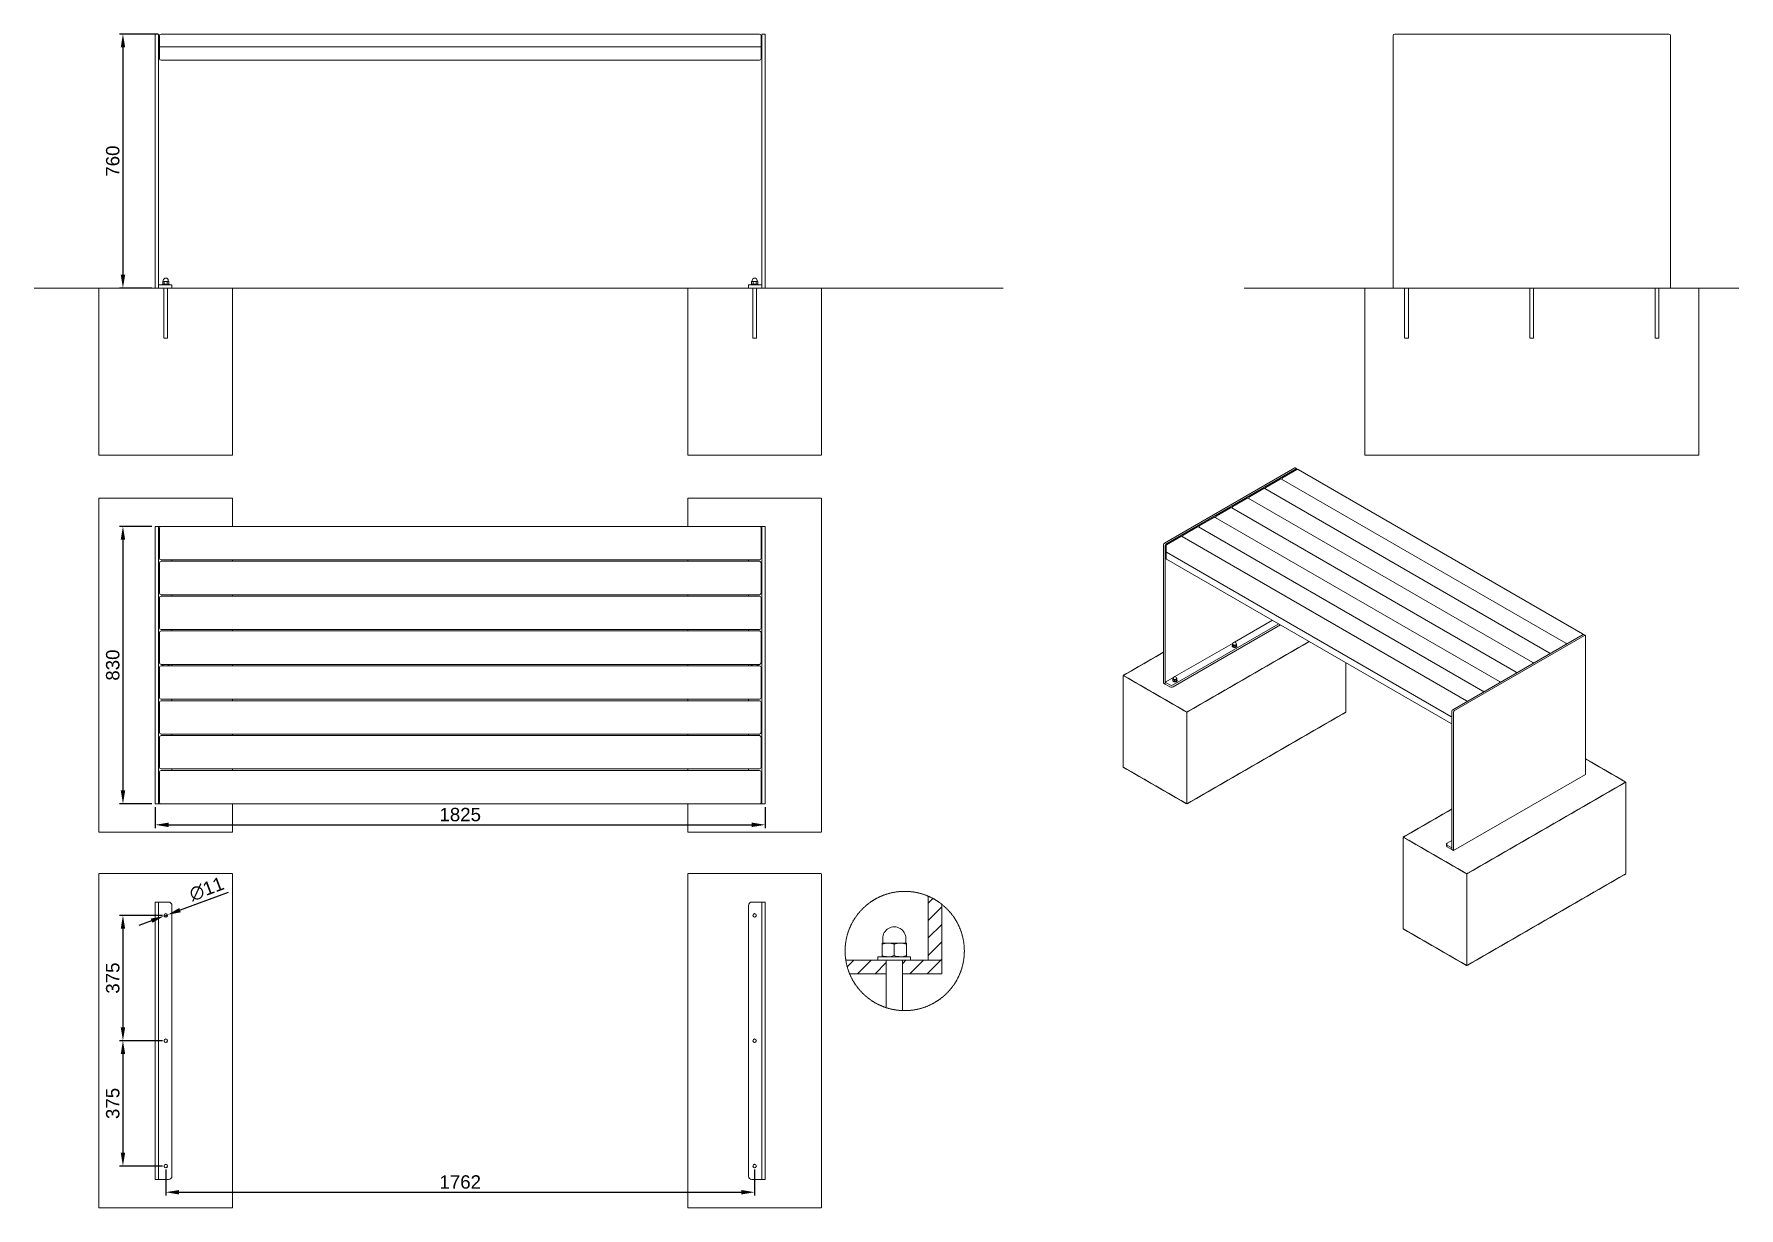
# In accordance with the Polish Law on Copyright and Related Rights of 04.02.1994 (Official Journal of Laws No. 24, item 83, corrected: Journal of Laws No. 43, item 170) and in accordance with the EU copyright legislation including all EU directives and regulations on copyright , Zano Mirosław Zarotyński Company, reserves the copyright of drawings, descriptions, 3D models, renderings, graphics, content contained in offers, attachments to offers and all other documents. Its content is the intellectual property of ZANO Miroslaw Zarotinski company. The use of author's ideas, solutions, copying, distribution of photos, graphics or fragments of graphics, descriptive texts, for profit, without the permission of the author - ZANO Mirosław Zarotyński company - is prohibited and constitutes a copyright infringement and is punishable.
# Model space of a CAD drawing. Header units: millimetres. Extents: x -73 to 5028, y 1201 to 4713.
import ezdxf

# ---------------------------------------------------------------- set-up
doc = ezdxf.new("R2010")
doc.units = ezdxf.units.MM
doc.linetypes.add('HIDDEN', pattern=[1.905, 1.27, -0.635])
for name, color, linetype, lineweight in [('ZANO_R', 7, 'Continuous', 0), ('ZANO_R_przerywana', 7, 'HIDDEN', 0), ('ZANO_W', 1, 'Continuous', 0)]:
    doc.layers.add(name, color=color, linetype=linetype, lineweight=lineweight)
doc.styles.add('Arial', font='arial.ttf')
doc.styles.get("Standard").update_dxf_attribs({"font": 'ARIALUNI.TTF'})
doc.dimstyles.new('pl i ang', dxfattribs={"dimtxt": 50, "dimasz": 50, "dimexe": 1.25, "dimexo": 0.625, "dimgap": 10, "dimtad": 1, "dimtoh": 1, "dimtxsty": 'Standard', "dimcen": 2.5, "dimclrd": 1, "dimclre": 1, "dimclrt": 1, "dimadec": 0, "dimazin": 0, "dimtfac": 1, "dimtmove": 0, "dimatfit": 3, "dimfxl": 1, "dimarcsym": 1})

# ---------------------------------------------------------------- blocks, each defined once
blk = doc.blocks.new('*D401')
at = {"layer": 'ZANO_W', "color": 1, "lineweight": -2}
for p, q in [((296.6, 4712.8), (182.4, 4712.8)), ((192.4, 4672.8), (192.4, 3992.8)), ((279.1, 3952.8), (182.4, 3952.8))]:
    blk.add_line(p, q, dxfattribs=at)
at = {"layer": 'ZANO_W', "color": 1}
for points in [[(199.1, 4672.8), (185.8, 4672.8), (192.4, 4712.8)], [(185.8, 3992.8), (199.1, 3992.8), (192.4, 3952.8)]]:
    blk.add_solid(points, dxfattribs=at)
at = {"layer": 'ZANO_W', "color": 1, "insert": (162, 4332.8), "char_height": 40, "attachment_point": 5, "rotation": 90, "style": 'Arial'}
blk.add_mtext('760', dxfattribs=at)
blk = doc.blocks.new('*D402')
at = {"layer": 'ZANO_W', "color": 1, "lineweight": -2}
for p, q in [((279.1, 3240.1), (182.4, 3240.1)), ((192.4, 3200.1), (192.4, 2449.9)), ((279.1, 2409.9), (182.4, 2409.9))]:
    blk.add_line(p, q, dxfattribs=at)
at = {"layer": 'ZANO_W', "color": 1}
for points in [[(199.1, 3200.1), (185.8, 3200.1), (192.4, 3240.1)], [(185.8, 2449.9), (199.1, 2449.9), (192.4, 2409.9)]]:
    blk.add_solid(points, dxfattribs=at)
at = {"layer": 'ZANO_W', "color": 1, "insert": (162, 2825), "char_height": 40, "attachment_point": 5, "rotation": 90, "style": 'Arial'}
blk.add_mtext('830', dxfattribs=at)
blk = doc.blocks.new('*D403')
at = {"layer": 'ZANO_W', "color": 1, "lineweight": -2}
for p, q in [((310.6, 2076.1), (182.4, 2076.1)), ((192.4, 2036.1), (192.4, 1741.1)), ((310.6, 1701.1), (182.4, 1701.1))]:
    blk.add_line(p, q, dxfattribs=at)
at = {"layer": 'ZANO_W', "color": 1}
for points in [[(199.1, 2036.1), (185.8, 2036.1), (192.4, 2076.1)], [(185.8, 1741.1), (199.1, 1741.1), (192.4, 1701.1)]]:
    blk.add_solid(points, dxfattribs=at)
at = {"layer": 'ZANO_W', "color": 1, "insert": (162, 1888.6), "char_height": 40, "attachment_point": 5, "rotation": 90, "style": 'Arial'}
blk.add_mtext('375', dxfattribs=at)
blk = doc.blocks.new('*D404')
at = {"layer": 'ZANO_W', "color": 1, "lineweight": -2}
for p, q in [((310.6, 1701.1), (182.4, 1701.1)), ((192.4, 1661.1), (192.4, 1366.1)), ((310.6, 1326.1), (182.4, 1326.1))]:
    blk.add_line(p, q, dxfattribs=at)
at = {"layer": 'ZANO_W', "color": 1}
for points in [[(199.1, 1661.1), (185.8, 1661.1), (192.4, 1701.1)], [(185.8, 1366.1), (199.1, 1366.1), (192.4, 1326.1)]]:
    blk.add_solid(points, dxfattribs=at)
at = {"layer": 'ZANO_W', "color": 1, "insert": (162, 1513.6), "char_height": 40, "attachment_point": 5, "rotation": 90, "style": 'Arial'}
blk.add_mtext('375', dxfattribs=at)
blk = doc.blocks.new('*D405')
at = {"layer": 'ZANO_W', "color": 1, "lineweight": -2}
for p, q in [((320.6, 1316.1), (320.6, 1238)), ((2082.6, 1316.1), (2082.6, 1238)), ((360.6, 1248), (2042.6, 1248))]:
    blk.add_line(p, q, dxfattribs=at)
at = {"layer": 'ZANO_W', "color": 1}
for points in [[(360.6, 1254.6), (360.6, 1241.3), (320.6, 1248)], [(2042.6, 1241.3), (2042.6, 1254.6), (2082.6, 1248)]]:
    blk.add_solid(points, dxfattribs=at)
at = {"layer": 'ZANO_W', "color": 1, "insert": (1201.6, 1278.4), "char_height": 40, "attachment_point": 5, "style": 'Arial'}
blk.add_mtext('1762', dxfattribs=at)
blk = doc.blocks.new('*D406')
at = {"layer": 'ZANO_W', "color": 1, "lineweight": -2}
for p, q in [((506.8, 2145.1), (363.3, 2091.9)), ((277.9, 2060.3), (240.4, 2046.4)), ((315.4, 2074.2), (325.8, 2078))]:
    blk.add_line(p, q, dxfattribs=at)
at = {"layer": 'ZANO_W', "color": 1}
for points in [[(361, 2098.2), (365.6, 2085.6), (325.8, 2078)], [(280.2, 2054), (275.6, 2066.6), (315.4, 2074.2)]]:
    blk.add_solid(points, dxfattribs=at)
at = {"layer": 'ZANO_W', "color": 1, "insert": (442.9, 2155), "char_height": 40, "attachment_point": 5, "rotation": 20.3196, "style": 'Arial'}
blk.add_mtext('∅11', dxfattribs=at)
blk = doc.blocks.new('*D407')
at = {"layer": 'ZANO_W', "color": 1, "lineweight": -2}
for p, q in [((289.1, 2399.9), (289.1, 2337.2)), ((2114.1, 2399.9), (2114.1, 2337.2)), ((329.1, 2347.2), (2074.1, 2347.2))]:
    blk.add_line(p, q, dxfattribs=at)
at = {"layer": 'ZANO_W', "color": 1}
for points in [[(329.1, 2353.8), (329.1, 2340.5), (289.1, 2347.2)], [(2074.1, 2340.5), (2074.1, 2353.8), (2114.1, 2347.2)]]:
    blk.add_solid(points, dxfattribs=at)
at = {"layer": 'ZANO_W', "color": 1, "insert": (1201.6, 2377.6), "char_height": 40, "attachment_point": 5, "style": 'Arial'}
blk.add_mtext('1825', dxfattribs=at)

msp = doc.modelspace()

# ---------------------------------------------------------------- linework, layer by layer
at = {"layer": 'ZANO_R'}
for p, q in [((289.1, 4712.8), (289.1, 4707.8)), ((299.1, 4712.8), (289.1, 4712.8)), ((289.1, 3952.8), (289.1, 4707.8)), ((299.1, 4707.8), (299.1, 4712.8)), ((299.1, 3952.8), (299.1, 4707.8)), ((301.6, 4674.8), (301.6, 4707.8)), ((306.6, 4712.8), (2096.6, 4712.8)), ((2101.6, 4707.8), (2101.6, 4674.8)), ((2104.1, 4712.8), (2114.1, 4712.8)), ((2104.1, 4707.8), (2104.1, 4712.8)), ((2104.1, 3952.8), (2104.1, 4707.8)), ((2114.1, 4712.8), (2114.1, 4707.8)), ((2114.1, 3952.8), (2114.1, 4707.8)), ((3993, 3952.8), (3993, 4707.8)), ((3998, 4712.8), (4818, 4712.8)), ((4823, 3952.8), (4823, 4707.8)), ((301.6, 4639.8), (301.6, 4674.8)), ((301.6, 4674.8), (306.6, 4674.8)), ((2096.6, 4674.8), (306.6, 4674.8)), ((2096.6, 4674.8), (2101.6, 4674.8)), ((2101.6, 4674.8), (2101.6, 4639.8)), ((2096.6, 4634.8), (306.6, 4634.8)), ((2825.8, 3952.8), (-73.4, 3952.8)), ((120.6, 3952.8), (520.6, 3952.8)), ((120.6, 3952.8), (520.6, 3952.8)), ((299.1, 3962.8), (329.1, 3962.8)), ((299.1, 3962.8), (299.1, 3952.8)), ((310.6, 3964.8), (310.6, 3962.8)), ((310.6, 3964.8), (330.6, 3964.8)), ((312.6, 3972.8), (311.4, 3972.1)), ((311.4, 3972.1), (311.4, 3965.5)), ((311.4, 3965.5), (312.6, 3964.8)), ((312.6, 3972.8), (313.7, 3972.8)), ((313.1, 3975.3), (313.1, 3973)), ((320.6, 3972.8), (313.7, 3972.8)), ((326.1, 3952.8), (315.1, 3952.8)), ((326.1, 3952.8), (315.1, 3952.8)), ((326.1, 3952.8), (315.1, 3952.8)), ((316, 3972.1), (316, 3965.5)), ((320.6, 3972.8), (327.5, 3972.8)), ((325.2, 3972.1), (325.2, 3965.5)), ((327.5, 3972.8), (328.6, 3972.8)), ((328.1, 3973), (328.1, 3975.3)), ((329.8, 3972.1), (328.6, 3972.8)), ((328.6, 3964.8), (329.8, 3965.5)), ((329.1, 3962.8), (339.1, 3962.8)), ((329.8, 3972.1), (329.8, 3965.5)), ((330.6, 3962.8), (330.6, 3964.8)), ((339.1, 3962.8), (339.1, 3952.8)), ((1882.6, 3952.8), (2282.6, 3952.8)), ((1882.6, 3952.8), (2282.6, 3952.8)), ((2064.1, 3962.8), (2064.1, 3952.8)), ((2074.1, 3962.8), (2064.1, 3962.8)), ((2072.6, 3964.8), (2072.6, 3962.8)), ((2072.6, 3964.8), (2092.6, 3964.8)), ((2074.6, 3972.8), (2073.4, 3972.1)), ((2073.4, 3972.1), (2073.4, 3965.5)), ((2073.4, 3965.5), (2074.6, 3964.8)), ((2104.1, 3962.8), (2074.1, 3962.8)), ((2074.6, 3972.8), (2075.7, 3972.8)), ((2075.1, 3975.3), (2075.1, 3973)), ((2082.6, 3972.8), (2075.7, 3972.8)), ((2088.1, 3952.8), (2077.1, 3952.8)), ((2088.1, 3952.8), (2077.1, 3952.8)), ((2088.1, 3952.8), (2077.1, 3952.8)), ((2078, 3972.1), (2078, 3965.5)), ((2082.6, 3972.8), (2089.5, 3972.8)), ((2087.2, 3972.1), (2087.2, 3965.5)), ((2089.5, 3972.8), (2090.6, 3972.8)), ((2090.1, 3973), (2090.1, 3975.3)), ((2091.8, 3972.1), (2090.6, 3972.8)), ((2090.6, 3964.8), (2091.8, 3965.5)), ((2091.8, 3972.1), (2091.8, 3965.5)), ((2092.6, 3962.8), (2092.6, 3964.8)), ((2104.1, 3962.8), (2104.1, 3952.8)), ((3547.2, 3952.8), (5027.6, 3952.8)), ((4908, 3952.8), (3908, 3952.8)), ((4908, 3952.8), (3908, 3952.8)), ((4027.5, 3952.8), (4038.5, 3952.8)), ((4402.5, 3952.8), (4413.5, 3952.8)), ((4777.5, 3952.8), (4788.5, 3952.8)), ((3908, 3452.8), (4908, 3452.8)), ((3698.4, 3414.8), (3308.5, 3189.7)), ((3703.1, 3412), (3313.2, 3187)), ((3655.4, 3381.5), (3612.6, 3356.8)), ((4509.9, 2890.2), (3658.8, 3381.5)), ((3660.5, 3382.5), (3660.5, 3380.5)), ((3705, 3410.2), (3662.2, 3385.4)), ((3704.8, 3412.2), (3700, 3415)), ((3705.5, 3410.4), (3705.5, 3410.7)), ((4559.5, 2918.8), (3708.4, 3410.2)), ((3556.3, 3324.3), (3513.5, 3299.6)), ((4410.7, 2833), (3559.6, 3324.3)), ((3561.4, 3325.3), (3561.4, 3323.3)), ((3605.8, 3352.9), (3563, 3328.2)), ((4460.3, 2861.6), (3609.2, 3352.9)), ((3610.9, 3353.9), (3610.9, 3351.9)), ((3457.1, 3267), (3414.3, 3242.3)), ((4311.5, 2775.7), (3460.4, 3267)), ((3462.2, 3268), (3462.2, 3266)), ((3506.7, 3295.7), (3463.9, 3271)), ((4361.1, 2804.3), (3510, 3295.7)), ((3511.8, 3296.7), (3511.8, 3294.6)), ((289.1, 3234.9), (289.1, 3239.9)), ((289.1, 3239.9), (299.1, 3239.9)), ((289.1, 3234.9), (289.1, 2414.9)), ((299.1, 3239.9), (306.6, 3239.9)), ((299.1, 3239.9), (299.1, 3234.9)), ((299.1, 3234.9), (299.1, 2414.9)), ((301.6, 3144.9), (301.6, 3234.9)), ((306.6, 3239.9), (2096.6, 3239.9)), ((2104.1, 3239.9), (2096.6, 3239.9)), ((2101.6, 3234.9), (2101.6, 3144.9)), ((2114.1, 3239.9), (2104.1, 3239.9)), ((2104.1, 3239.9), (2104.1, 3234.9)), ((2104.1, 2414.9), (2104.1, 3234.9)), ((2114.1, 3234.9), (2114.1, 3239.9)), ((2114.1, 2414.9), (2114.1, 3234.9)), ((3407.5, 3238.4), (3364.7, 3213.7)), ((4261.9, 2747.1), (3410.9, 3238.4)), ((3412.6, 3239.4), (3412.6, 3237.4)), ((3306.1, 2771.1), (3306.1, 3185.6)), ((3310.9, 2768.3), (3310.9, 3182.9)), ((3313.4, 3182.2), (3313.4, 3164)), ((3313.4, 3164), (3313.4, 3144.8)), ((4165.5, 2671.3), (3314.4, 3162.7)), ((3357.9, 3209.8), (3315.1, 3185.1)), ((4212.4, 2718.5), (3361.3, 3209.8)), ((3363, 3210.8), (3363, 3208.8)), ((301.6, 3040.6), (301.6, 3130.6)), ((2096.6, 3139.9), (306.6, 3139.9)), ((306.6, 3135.6), (2096.6, 3135.6)), ((339.1, 3135.6), (339.1, 3139.9)), ((520.6, 3135.6), (520.6, 3139.9)), ((1882.6, 3135.6), (1882.6, 3139.9)), ((2064.1, 3139.9), (2064.1, 3135.6)), ((2101.6, 3130.6), (2101.6, 3040.6)), ((3315.1, 3141.9), (4166.2, 2650.6)), ((301.6, 2936.3), (301.6, 3026.3)), ((2096.6, 3035.6), (306.6, 3035.6)), ((306.6, 3031.3), (2096.6, 3031.3)), ((339.1, 3031.3), (339.1, 3035.6)), ((520.6, 3031.3), (520.6, 3035.6)), ((1882.6, 3031.3), (1882.6, 3035.6)), ((2064.1, 3035.6), (2064.1, 3031.3)), ((2101.6, 3026.3), (2101.6, 2936.3)), ((3631.8, 2959.1), (3518.6, 2893.7)), ((301.6, 2832.1), (301.6, 2922.1)), ((2096.6, 2931.3), (306.6, 2931.3)), ((306.6, 2927.1), (2096.6, 2927.1)), ((339.1, 2927.1), (339.1, 2931.3)), ((520.6, 2927.1), (520.6, 2931.3)), ((1882.6, 2927.1), (1882.6, 2931.3)), ((2064.1, 2931.3), (2064.1, 2927.1)), ((2101.6, 2922.1), (2101.6, 2832.1)), ((3334.6, 2765.6), (3650.8, 2948.1)), ((3334.6, 2760.1), (3655.6, 2945.4)), ((4171.5, 2691.5), (4561.3, 2916.6)), ((4176.2, 2688.8), (4566.1, 2913.9)), ((4567.8, 2914), (4563, 2916.8)), ((4568.5, 2497.9), (4568.5, 2912.5)), ((3513.9, 2891), (3340.3, 2790.8)), ((3511.7, 2882.9), (3511.7, 2881.8)), ((3512.4, 2886), (3512.4, 2882.4)), ((3513.4, 2888.4), (3513.2, 2888.1)), ((3513.4, 2888.4), (3513.2, 2888.1)), ((3513.4, 2888.7), (3513.4, 2887.4)), ((3516.8, 2883.4), (3516.8, 2879.8)), ((3522.8, 2884.4), (3522.8, 2880.8)), ((3523.4, 2887.4), (3523.4, 2888.7)), ((3524.4, 2887.8), (3524.4, 2884.2)), ((3525.1, 2881.8), (3525.1, 2882.9)), ((301.6, 2727.8), (301.6, 2817.8)), ((2096.6, 2827.1), (306.6, 2827.1)), ((306.6, 2822.8), (2096.6, 2822.8)), ((339.1, 2822.8), (339.1, 2827.1)), ((520.6, 2822.8), (520.6, 2827.1)), ((1882.6, 2822.8), (1882.6, 2827.1)), ((2064.1, 2827.1), (2064.1, 2822.8)), ((2101.6, 2817.8), (2101.6, 2727.8)), ((3310.9, 2768.3), (3306.1, 2771.1)), ((3335.6, 2788.1), (3310.9, 2773.8)), ((3310.9, 2773.8), (3325.1, 2765.6)), ((3310.9, 2773.8), (3310.9, 2768.3)), ((3310.9, 2768.3), (3325.1, 2760.1)), ((3333.4, 2780), (3333.4, 2778.9)), ((3334.1, 2783.1), (3334.1, 2779.4)), ((3335.1, 2785.5), (3334.9, 2785.2)), ((3335.1, 2785.5), (3334.9, 2785.2)), ((3335.1, 2785.7), (3335.1, 2784.5)), ((3338.5, 2780.5), (3338.5, 2776.9)), ((3344.5, 2781.4), (3344.5, 2777.8)), ((3345.1, 2784.5), (3345.1, 2785.7)), ((3346.1, 2784.9), (3346.1, 2781.3)), ((3346.8, 2778.9), (3346.8, 2780)), ((301.6, 2623.5), (301.6, 2713.5)), ((2096.6, 2722.8), (306.6, 2722.8)), ((306.6, 2718.5), (2096.6, 2718.5)), ((339.1, 2718.5), (339.1, 2722.8)), ((520.6, 2718.5), (520.6, 2722.8)), ((1882.6, 2718.5), (1882.6, 2722.8)), ((2064.1, 2722.8), (2064.1, 2718.5)), ((2101.6, 2713.5), (2101.6, 2623.5)), ((4169.1, 2272.9), (4169.1, 2687.4)), ((4173.8, 2270.1), (4173.8, 2684.7)), ((301.6, 2519.2), (301.6, 2609.2)), ((2096.6, 2618.5), (306.6, 2618.5)), ((306.6, 2614.2), (2096.6, 2614.2)), ((339.1, 2614.2), (339.1, 2618.5)), ((520.6, 2614.2), (520.6, 2618.5)), ((1882.6, 2614.2), (1882.6, 2618.5)), ((2064.1, 2618.5), (2064.1, 2614.2)), ((2101.6, 2609.2), (2101.6, 2519.2)), ((301.6, 2414.9), (301.6, 2504.9)), ((2096.6, 2514.2), (306.6, 2514.2)), ((306.6, 2509.9), (2096.6, 2509.9)), ((339.1, 2509.9), (339.1, 2514.2)), ((520.6, 2509.9), (520.6, 2514.2)), ((1882.6, 2509.9), (1882.6, 2514.2)), ((2064.1, 2514.2), (2064.1, 2509.9)), ((2101.6, 2504.9), (2101.6, 2414.9)), ((4568.5, 2497.9), (4173.8, 2270.1)), ((289.1, 2414.9), (289.1, 2409.9)), ((289.1, 2409.9), (299.1, 2409.9)), ((299.1, 2409.9), (299.1, 2414.9)), ((299.1, 2409.9), (306.6, 2409.9)), ((2096.6, 2409.9), (306.6, 2409.9)), ((2104.1, 2409.9), (2096.6, 2409.9)), ((2104.1, 2409.9), (2104.1, 2414.9)), ((2114.1, 2409.9), (2104.1, 2409.9)), ((2114.1, 2414.9), (2114.1, 2409.9)), ((4169.1, 2300.3), (4154.8, 2292.1)), ((4152.8, 2289.3), (4152.8, 2283.9)), ((4169.1, 2278.4), (4154.8, 2286.6)), ((4169.1, 2272.9), (4154.8, 2281.1)), ((4169.1, 2278.4), (4169.1, 2272.9)), ((4169.1, 2272.9), (4173.8, 2270.1)), ((289.1, 2116.1), (299.1, 2116.1)), ((289.1, 2116.1), (289.1, 1286.1)), ((299.1, 2116.1), (329.1, 2116.1)), ((299.1, 1286.1), (299.1, 2116.1)), ((339.1, 2106.1), (339.1, 1296.1)), ((2064.1, 1296.1), (2064.1, 2106.1)), ((2074.1, 2116.1), (2104.1, 2116.1)), ((2104.1, 2116.1), (2104.1, 1286.1)), ((2104.1, 2116.1), (2114.1, 2116.1)), ((2114.1, 1286.1), (2114.1, 2116.1)), ((2601.8, 2133.8), (2601.8, 1942.4)), ((2601.8, 2112.9), (2615.9, 2127)), ((2601.8, 2060.8), (2642.3, 2101.4)), ((2642.3, 2109.6), (2642.3, 1942.4)), ((2601.8, 2008.7), (2642.3, 2049.3)), ((2463.7, 1989.8), (2463.7, 1993.1)), ((2482, 1993.1), (2463.7, 1993.1)), ((2463.7, 1989.8), (2472.7, 1992.2)), ((2463.7, 1989.8), (2463.7, 1955.8)), ((2465.8, 2007.3), (2465.8, 1994.1)), ((2472.7, 1992.2), (2482, 1993.1)), ((2518.5, 1993.1), (2482, 1993.1)), ((2500.3, 1989.8), (2509.2, 1992.2)), ((2500.3, 1989.8), (2500.3, 1955.8)), ((2509.2, 1992.2), (2518.5, 1993.1)), ((2536.8, 1993.1), (2518.5, 1993.1)), ((2534.8, 1994.1), (2534.8, 2007.3)), ((2536.8, 1989.8), (2536.8, 1993.1)), ((2536.8, 1989.8), (2536.8, 1955.8)), ((2601.8, 1956.6), (2642.3, 1997.2)), ((2355.3, 1942.4), (2475.9, 1942.4)), ((2359.5, 1922.7), (2379.2, 1942.4)), ((2390.6, 1901.8), (2431.3, 1942.4)), ((2451.6, 1952.5), (2451.6, 1942.4)), ((2549, 1952.5), (2451.6, 1952.5)), ((2549, 1942.4), (2451.6, 1942.4)), ((2463.7, 1952.5), (2463.7, 1955.8)), ((2475.9, 1901.8), (2475.9, 1942.4)), ((2475.9, 1942.4), (2475.9, 1800.2)), ((2491.3, 1953.4), (2482, 1952.5)), ((2500.3, 1955.8), (2491.3, 1953.4)), ((2527.9, 1953.4), (2518.5, 1952.5)), ((2524.6, 1901.8), (2524.6, 1942.4)), ((2524.6, 1942.4), (2642.3, 1942.4)), ((2524.6, 1942.4), (2524.6, 1791.5)), ((2524.6, 1931.6), (2535.4, 1942.4)), ((2536.8, 1955.8), (2527.9, 1953.4)), ((2536.8, 1952.5), (2536.8, 1955.8)), ((2546.9, 1901.8), (2587.5, 1942.4)), ((2549, 1942.4), (2549, 1952.5)), ((2598.9, 1901.8), (2639.5, 1942.4)), ((2642.3, 1942.4), (2601.8, 1942.4)), ((2639.5, 1942.4), (2642.3, 1945.2)), ((2475.9, 1901.8), (2365.9, 1901.8)), ((2442.7, 1901.8), (2475.9, 1935)), ((2642.3, 1901.8), (2524.6, 1901.8)), ((299.1, 1286.1), (289.1, 1286.1)), ((329.1, 1286.1), (299.1, 1286.1)), ((2104.1, 1286.1), (2074.1, 1286.1)), ((2114.1, 1286.1), (2104.1, 1286.1))]:
    msp.add_line(p, q, dxfattribs=at)
at = {"layer": 'ZANO_R', "flags": 128}
for points in [[(311.4, 3972.1), (312.5, 3972.6), (313.7, 3972.8)], [(316, 3965.5), (314.8, 3965), (313.7, 3964.8)], [(316, 3972.1), (319.4, 3972.7), (320.6, 3972.8)], [(320.6, 3964.8), (319.4, 3964.8), (316, 3965.5)], [(320.6, 3972.8), (324.1, 3972.3), (325.2, 3972.1)], [(325.2, 3965.5), (324.1, 3965.2), (320.6, 3964.8)], [(325.2, 3972.1), (326.3, 3972.6), (327.5, 3972.8)], [(329.8, 3965.5), (328.7, 3965), (327.5, 3964.8)], [(2073.4, 3972.1), (2074.5, 3972.6), (2075.7, 3972.8)], [(2078, 3965.5), (2076.8, 3965), (2075.7, 3964.8)], [(2078, 3972.1), (2081.4, 3972.7), (2082.6, 3972.8)], [(2082.6, 3964.8), (2081.4, 3964.8), (2078, 3965.5)], [(2082.6, 3972.8), (2086.1, 3972.3), (2087.2, 3972.1)], [(2087.2, 3965.5), (2086.1, 3965.2), (2082.6, 3964.8)], [(2087.2, 3972.1), (2088.3, 3972.6), (2089.5, 3972.8)], [(2091.8, 3965.5), (2090.7, 3965), (2089.5, 3964.8)], [(3512.4, 2884.7), (3512, 2884.1), (3511.7, 2883.3), (3511.7, 2882.6), (3511.9, 2881.9), (3512.4, 2881.2), (3513.1, 2880.6), (3513.9, 2880), (3515, 2879.6), (3516.1, 2879.3), (3517.4, 2879.1), (3518.6, 2879), (3519.9, 2879.1), (3521.1, 2879.4), (3522.2, 2879.7), (3523.2, 2880.2), (3524, 2880.8), (3524.6, 2881.4), (3524.6, 2881.4)], [(3511.7, 2881.8), (3511.7, 2881.5), (3511.9, 2880.8), (3512.4, 2880.1), (3513.1, 2879.5), (3513.9, 2878.9), (3515, 2878.5), (3516.1, 2878.2), (3517.4, 2878), (3518.6, 2877.9), (3519.9, 2878), (3521.1, 2878.3), (3522.2, 2878.6), (3523.2, 2879.1), (3524, 2879.7), (3524.6, 2880.3)], [(3512.4, 2886), (3514, 2885.4), (3514.6, 2885.1)], [(3514.6, 2880.7), (3514, 2881.1), (3512.4, 2882.4)], [(3523.4, 2888.1), (3523.6, 2887.7), (3523.6, 2887.1), (3523.4, 2886.4), (3522.9, 2885.8), (3522.3, 2885.3), (3521.4, 2884.9), (3520.5, 2884.5), (3519.4, 2884.3), (3518.3, 2884.3), (3517.1, 2884.4), (3516.1, 2884.6), (3515.1, 2885), (3514.3, 2885.4), (3513.7, 2886), (3513.3, 2886.6), (3513.2, 2887.2), (3513.3, 2887.9), (3513.4, 2888.1)], [(3513.4, 2887.4), (3513.4, 2887.4), (3513.5, 2886.7), (3513.9, 2886.1), (3514.5, 2885.6), (3515.2, 2885.2), (3516.2, 2884.8), (3517.2, 2884.6), (3518.3, 2884.5), (3519.3, 2884.6), (3520.4, 2884.8), (3521.3, 2885.1), (3522.2, 2885.5), (3522.8, 2886), (3523.2, 2886.6), (3523.4, 2887.2), (3523.4, 2887.4)], [(3514.6, 2885.1), (3516.3, 2883.9), (3516.8, 2883.4)], [(3516.8, 2879.8), (3516.3, 2880), (3514.6, 2880.7)], [(3516.8, 2883.4), (3518.3, 2884), (3519.8, 2884.3)], [(3522.8, 2880.8), (3521.3, 2880.3), (3519.8, 2879.9)], [(3522.8, 2884.4), (3523.2, 2885.5), (3523.6, 2886.5)], [(3523.4, 2888.6), (3523.9, 2888.3), (3524.4, 2887.8)], [(3524.4, 2884.2), (3524, 2883.1), (3523.6, 2882.1)], [(312.6, 2827.1), (312.4, 2826.8), (311.4, 2824.9)], [(311.4, 2824.9), (312.5, 2822.9), (312.6, 2822.8)], [(329.8, 2824.9), (328.7, 2826.9), (328.6, 2827.1)], [(328.6, 2822.8), (328.8, 2823.1), (329.8, 2824.9)], [(2074.6, 2827.1), (2074.4, 2826.8), (2073.4, 2824.9)], [(2073.4, 2824.9), (2074.5, 2822.9), (2074.6, 2822.8)], [(2091.8, 2824.9), (2090.7, 2826.9), (2090.6, 2827.1)], [(2090.6, 2822.8), (2090.8, 2823.1), (2091.8, 2824.9)], [(3334.1, 2781.7), (3333.7, 2781.1), (3333.4, 2780.4), (3333.4, 2779.7), (3333.6, 2778.9), (3334.1, 2778.2), (3334.8, 2777.6), (3335.6, 2777.1), (3336.7, 2776.6), (3337.8, 2776.3), (3339.1, 2776.1), (3340.3, 2776.1), (3341.6, 2776.2), (3342.8, 2776.4), (3343.9, 2776.8), (3344.9, 2777.3), (3345.7, 2777.8), (3346.3, 2778.5), (3346.3, 2778.5)], [(3333.4, 2778.9), (3333.4, 2778.6), (3333.6, 2777.8), (3334.1, 2777.1), (3334.8, 2776.5), (3335.6, 2776), (3336.7, 2775.5), (3337.8, 2775.2), (3339.1, 2775), (3340.3, 2775), (3341.6, 2775.1), (3342.8, 2775.3), (3343.9, 2775.7), (3344.9, 2776.2), (3345.7, 2776.7), (3346.3, 2777.4)], [(3334.1, 2783.1), (3335.7, 2782.5), (3336.3, 2782.2)], [(3336.3, 2777.8), (3335.7, 2778.1), (3334.1, 2779.4)], [(3345.1, 2785.1), (3345.3, 2784.8), (3345.3, 2784.1), (3345.1, 2783.5), (3344.6, 2782.9), (3344, 2782.4), (3343.1, 2781.9), (3342.2, 2781.6), (3341.1, 2781.4), (3340, 2781.4), (3338.8, 2781.5), (3337.8, 2781.7), (3336.8, 2782), (3336, 2782.5), (3335.4, 2783), (3335, 2783.6), (3334.9, 2784.3), (3335, 2784.9), (3335.1, 2785.1)], [(3335.1, 2784.5), (3335.1, 2784.4), (3335.2, 2783.8), (3335.6, 2783.2), (3336.2, 2782.7), (3336.9, 2782.2), (3337.9, 2781.9), (3338.9, 2781.7), (3340, 2781.6), (3341, 2781.7), (3342.1, 2781.8), (3343, 2782.1), (3343.9, 2782.6), (3344.5, 2783.1), (3344.9, 2783.7), (3345.1, 2784.3), (3345.1, 2784.5)], [(3336.3, 2782.2), (3338, 2781), (3338.5, 2780.5)], [(3338.5, 2776.9), (3338, 2777.1), (3336.3, 2777.8)], [(3338.5, 2780.5), (3340, 2781), (3341.5, 2781.4)], [(3344.5, 2777.8), (3343, 2777.3), (3341.5, 2777)], [(3344.5, 2781.4), (3344.9, 2782.6), (3345.3, 2783.6)], [(3345.1, 2785.7), (3345.6, 2785.4), (3346.1, 2784.9)], [(3346.1, 2781.3), (3345.7, 2780.2), (3345.3, 2779.2)], [(4154.8, 2286.6), (4154, 2287.2), (4153.4, 2287.9), (4153, 2288.6), (4152.8, 2289.3), (4153, 2290.1), (4153.4, 2290.8), (4154, 2291.5), (4154.8, 2292.1)]]:
    msp.add_lwpolyline(points, dxfattribs=at)
at = {"layer": 'ZANO_R'}
msp.add_lwpolyline([(2642.3, 1942.4), (2642.3, 1901.8)], dxfattribs=at)
for centre, radius in [((320.6, 2076.1), 5.5), ((320.6, 2076.1), 5), ((2082.6, 2076.1), 5.5), ((2082.6, 2076.1), 5), ((320.6, 1701.1), 5.5), ((320.6, 1701.1), 5), ((2082.6, 1701.1), 5.5), ((2082.6, 1701.1), 5), ((320.6, 1326.1), 5.5), ((320.6, 1326.1), 5), ((2082.6, 1326.1), 5.5), ((2082.6, 1326.1), 5)]:
    msp.add_circle(centre, radius, dxfattribs=at)
for centre, radius, start, end in [((306.6, 4707.8), 5, 90, 180), ((2096.6, 4707.8), 5, 0, 90), ((3998, 4707.8), 5, 90, 180), ((4818, 4707.8), 5, 0, 90), ((306.6, 4639.8), 5, 180, 270), ((2096.6, 4639.8), 5, 270, 0), ((320.6, 3975.3), 7.5, 0, 180), ((2082.6, 3975.3), 7.5, 0, 180), ((313.8, 3969.2), 4.4, 236.8666, 268.7485), ((312.8, 3973), 0.25, 270, 0), ((313.6, 3968.4), 4.4, 56.8544, 88.7611), ((327.6, 3969.2), 4.4, 236.8666, 268.7485), ((327.4, 3968.4), 4.4, 56.8544, 88.7611), ((328.3, 3973), 0.25, 180, 270), ((2075.8, 3969.2), 4.4, 236.8689, 268.7453), ((2074.8, 3973), 0.25, 270, 0), ((2075.6, 3968.4), 4.4, 56.8559, 88.7617), ((2089.6, 3969.2), 4.4, 236.8689, 268.7453), ((2089.4, 3968.4), 4.4, 56.8559, 88.7617), ((2090.3, 3973), 0.25, 180, 270), ((3657.1, 3378.6), 3.36, 60.0027, 119.9973), ((3663.9, 3382.5), 3.36, 119.9973, 180), ((3699.3, 3413.4), 1.69, 65.6927, 125.62), ((3704, 3410.9), 1.47, 350.7836, 129.2056), ((3706.7, 3407.2), 3.36, 60.0027, 119.9973), ((3557.9, 3321.4), 3.36, 60.0027, 119.9973), ((3564.7, 3325.3), 3.36, 119.9973, 180), ((3607.5, 3350), 3.36, 60.0027, 119.9973), ((3614.3, 3353.9), 3.36, 119.9973, 180), ((3458.8, 3264.1), 3.36, 60.0027, 119.9973), ((3465.6, 3268), 3.36, 119.9973, 180), ((3508.3, 3292.7), 3.36, 60.0027, 119.9973), ((3515.1, 3296.7), 3.36, 119.9973, 180), ((306.6, 3234.9), 5, 90, 180), ((2096.6, 3234.9), 5, 0, 90), ((3366.4, 3210.8), 3.36, 119.9973, 180), ((3409.2, 3235.5), 3.36, 60.0027, 119.9973), ((3416, 3239.4), 3.36, 119.9973, 180), ((3311.3, 3185.4), 5.17, 122.605, 177.395), ((3316, 3182.6), 5.17, 122.605, 177.395), ((3316.8, 3182.2), 3.36, 119.9973, 180), ((3315.1, 3164.2), 1.69, 185.6955, 245.6238), ((3359.6, 3206.9), 3.36, 60.0027, 119.9973), ((306.6, 3144.9), 5, 180, 270), ((306.6, 3130.6), 5, 90, 180), ((2096.6, 3144.9), 5, 270, 0), ((2096.6, 3130.6), 5, 0, 90), ((3316.8, 3144.8), 3.36, 180, 240.0027), ((306.6, 3040.6), 5, 180, 270), ((306.6, 3026.3), 5, 90, 180), ((2096.6, 3040.6), 5, 270, 0), ((2096.6, 3026.3), 5, 0, 90), ((306.6, 2936.3), 5, 180, 270), ((306.6, 2922.1), 5, 90, 180), ((2096.6, 2936.3), 5, 270, 0), ((2096.6, 2922.1), 5, 0, 90), ((4557.8, 2915.9), 3.36, 9.3013, 60.0027), ((4562.3, 2915.2), 1.69, 65.6927, 125.62), ((4567, 2912.7), 1.47, 350.7836, 129.2056), ((3529.6, 2880.7), 18, 155.6561, 162.8893), ((3515.4, 2887.3), 2.37, 160.5418, 249.2562), ((3518.4, 2888.7), 5.04, 0, 180), ((3518.4, 2892.4), 8.26, 242.6434, 279.7701), ((3518, 2891.8), 12, 264.1699, 278.5688), ((3519.5, 2889.2), 4.91, 273.4333, 326.5613), ((3521.6, 2872.5), 12, 84.1641, 98.5754), ((3517.4, 2884.9), 6.76, 322.4017, 335.6641), ((3521.9, 2887.3), 1.92, 335.0767, 34.2007), ((3529.8, 2883.7), 6.76, 142.3922, 155.6701), ((3522.6, 2882.9), 2.52, 323.5103, 43.9087), ((3522.6, 2881.8), 2.48, 322.4343, 359.4604), ((4458.6, 2858.7), 3.36, 9.3013, 60.0027), ((4508.2, 2887.3), 3.36, 9.3013, 60.0027), ((306.6, 2832.1), 5, 180, 270), ((306.6, 2817.8), 5, 90, 180), ((320.6, 2824.9), 10, 167.6264, 192.3736), ((320.6, 2824.9), 8, 164.4632, 195.5368), ((320.6, 2824.9), 7.5, 163.3985, 196.6015), ((320.6, 2824.9), 7.5, 343.3985, 16.6015), ((320.6, 2824.9), 8, 344.4632, 15.5368), ((320.6, 2824.9), 10, 347.6264, 12.3736), ((2082.6, 2824.9), 10, 167.6264, 192.3736), ((2082.6, 2824.9), 8, 164.4632, 195.5368), ((2082.6, 2824.9), 7.5, 163.3985, 196.6015), ((2082.6, 2824.9), 7.5, 343.3985, 16.6015), ((2082.6, 2824.9), 8, 344.4632, 15.5368), ((2082.6, 2824.9), 10, 347.6264, 12.3736), ((2096.6, 2832.1), 5, 270, 0), ((2096.6, 2817.8), 5, 0, 90), ((4409, 2830), 3.36, 9.3013, 60.0027), ((3329.9, 2774.7), 10.3, 242.6101, 297.3903), ((3329.9, 2769.3), 10.3, 242.6101, 297.3903), ((3351.3, 2777.8), 18, 155.6561, 162.8893), ((3337.1, 2784.4), 2.37, 160.5418, 249.2562), ((3340.1, 2785.7), 5.04, 0, 180), ((3340.1, 2789.5), 8.26, 242.6434, 279.7701), ((3339.7, 2788.8), 12, 264.1699, 278.5688), ((3341.2, 2786.3), 4.91, 273.4333, 326.5613), ((3343.3, 2769.5), 12, 84.1641, 98.5754), ((3339.1, 2782), 6.76, 322.4017, 335.6641), ((3343.6, 2784.4), 1.92, 335.0767, 34.2007), ((3351.5, 2780.8), 6.76, 142.3922, 155.6701), ((3344.3, 2780), 2.52, 323.5103, 43.9087), ((3344.3, 2778.9), 2.48, 322.4343, 359.4604), ((4309.9, 2772.8), 3.36, 9.3013, 60.0027), ((4359.4, 2801.4), 3.36, 9.3013, 60.0027), ((306.6, 2727.8), 5, 180, 270), ((306.6, 2713.5), 5, 90, 180), ((2096.6, 2727.8), 5, 270, 0), ((2096.6, 2713.5), 5, 0, 90), ((4210.7, 2715.5), 3.36, 9.3013, 60.0027), ((4260.3, 2744.2), 3.36, 9.3013, 60.0027), ((4167.9, 2676), 5.2, 242.7013, 283.1335), ((4174.2, 2687.2), 5.17, 122.605, 177.395), ((4179, 2684.4), 5.17, 122.605, 177.395), ((306.6, 2623.5), 5, 180, 270), ((306.6, 2609.2), 5, 90, 180), ((2096.6, 2623.5), 5, 270, 0), ((2096.6, 2609.2), 5, 0, 90), ((4167.9, 2653.5), 3.36, 240.0027, 290.7048), ((306.6, 2519.2), 5, 180, 270), ((306.6, 2504.9), 5, 90, 180), ((2096.6, 2519.2), 5, 270, 0), ((2096.6, 2504.9), 5, 0, 90), ((306.6, 2414.9), 5, 180, 270), ((2096.6, 2414.9), 5, 270, 0), ((4156.2, 2284.2), 3.38, 185.695, 245.624), ((329.1, 2106.1), 10, 0, 90), ((2074.1, 2106.1), 10, 90, 180), ((2500.3, 2007.3), 34.5, 359.9997, 180.0003), ((2464.7, 1994.1), 1.02, 270.0029, 359.9902), ((2481.5, 1937.7), 55.4, 70.227, 89.5168), ((2518.1, 1937.7), 55.4, 70.227, 89.5168), ((2535.8, 1994.1), 1.02, 180.0098, 269.9971), ((2482.5, 2007.9), 55.4, 250.2279, 269.5163), ((2519, 2007.9), 55.4, 250.2279, 269.5163), ((329.1, 1296.1), 10, 270, 0), ((2074.1, 1296.1), 10, 180, 270)]:
    msp.add_arc(centre, radius, start, end, dxfattribs=at)
at = {"layer": 'ZANO_R_przerywana'}
for p, q in [((120.6, 3452.8), (120.6, 3952.8)), ((120.6, 3952.8), (120.6, 3452.8)), ((315.1, 3952.8), (315.1, 3802.8)), ((326.1, 3802.8), (326.1, 3952.8)), ((520.6, 3452.8), (520.6, 3952.8)), ((520.6, 3952.8), (520.6, 3452.8)), ((1882.6, 3452.8), (1882.6, 3952.8)), ((1882.6, 3952.8), (1882.6, 3452.8)), ((2077.1, 3952.8), (2077.1, 3802.8)), ((2088.1, 3802.8), (2088.1, 3952.8)), ((2282.6, 3452.8), (2282.6, 3952.8)), ((2282.6, 3952.8), (2282.6, 3452.8)), ((3908, 3952.8), (3908, 3452.8)), ((3908, 3952.8), (3908, 3452.8)), ((4027.5, 3952.8), (4027.5, 3802.8)), ((4038.5, 3802.8), (4038.5, 3952.8)), ((4402.5, 3952.8), (4402.5, 3802.8)), ((4413.5, 3802.8), (4413.5, 3952.8)), ((4777.5, 3952.8), (4777.5, 3802.8)), ((4788.5, 3802.8), (4788.5, 3952.8)), ((4908, 3452.8), (4908, 3952.8)), ((4908, 3452.8), (4908, 3952.8)), ((326.1, 3802.8), (315.1, 3802.8)), ((326.1, 3802.8), (315.1, 3802.8)), ((326.1, 3802.8), (315.1, 3802.8)), ((2088.1, 3802.8), (2077.1, 3802.8)), ((2088.1, 3802.8), (2077.1, 3802.8)), ((2088.1, 3802.8), (2077.1, 3802.8)), ((4038.5, 3802.8), (4027.5, 3802.8)), ((4413.5, 3802.8), (4402.5, 3802.8)), ((4788.5, 3802.8), (4777.5, 3802.8)), ((120.6, 3452.8), (520.6, 3452.8)), ((120.6, 3452.8), (520.6, 3452.8)), ((1882.6, 3452.8), (2282.6, 3452.8)), ((1882.6, 3452.8), (2282.6, 3452.8)), ((3908, 3452.8), (4908, 3452.8)), ((120.6, 3324.9), (520.6, 3324.9)), ((120.6, 2324.9), (120.6, 3324.9)), ((520.6, 3239.9), (520.6, 3324.9)), ((1882.6, 3239.9), (1882.6, 3324.9)), ((1882.6, 3324.9), (2282.6, 3324.9)), ((2282.6, 2324.9), (2282.6, 3324.9)), ((3185.6, 2794), (3306.1, 2863.6)), ((3375.8, 2684.2), (3741.9, 2895.5)), ((3851.2, 2832.4), (3851.2, 2684.1)), ((3185.6, 2794), (3375.8, 2684.2)), ((3185.6, 2519.5), (3185.6, 2794)), ((3375.8, 2409.7), (3375.8, 2684.2)), ((3851.2, 2684.1), (3375.8, 2409.7)), ((3185.6, 2519.5), (3375.8, 2409.7)), ((4568.5, 2544.6), (4689, 2475)), ((4213.5, 2200.5), (4689, 2475)), ((4689, 2475), (4689, 2200.5)), ((520.6, 2324.9), (520.6, 2409.9)), ((1882.6, 2324.9), (1882.6, 2409.9)), ((4023.3, 2310.3), (4169.1, 2394.5)), ((120.6, 2324.9), (520.6, 2324.9)), ((1882.6, 2324.9), (2282.6, 2324.9)), ((4023.3, 2310.3), (4213.5, 2200.5)), ((4023.3, 2035.8), (4023.3, 2310.3)), ((120.6, 1201.1), (120.6, 2201.1)), ((120.6, 2201.1), (520.6, 2201.1)), ((520.6, 1201.1), (520.6, 2201.1)), ((1882.6, 1201.1), (1882.6, 2201.1)), ((1882.6, 2201.1), (2282.6, 2201.1)), ((2282.6, 1201.1), (2282.6, 2201.1)), ((4689, 2200.5), (4213.5, 1926)), ((4213.5, 1926), (4213.5, 2200.5)), ((4023.3, 2035.8), (4213.5, 1926)), ((120.6, 1201.1), (520.6, 1201.1)), ((1882.6, 1201.1), (2282.6, 1201.1))]:
    msp.add_line(p, q, dxfattribs=at)
at = {"layer": 'ZANO_R_przerywana', "color": 1}
msp.add_circle((2531.6, 1969.7), 178.4, dxfattribs=at)

# ---------------------------------------------------------------- dimensions: what is measured, and where the dimension line sits
at = {"layer": 'ZANO_W'}
for base, p1, p2, picture, middle in [((192.4, 3952.8), (306.6, 4712.8), (289.1, 3952.8), '*D401', (162, 4332.8)), ((192.4, 2409.9), (289.1, 3240.1), (289.1, 2409.9), '*D402', (162, 2825)), ((192.4, 1701.1), (320.6, 2076.1), (320.6, 1701.1), '*D403', (162, 1888.6)), ((192.4, 1326.1), (320.6, 1701.1), (320.6, 1326.1), '*D404', (162, 1513.6))]:
    dim = msp.add_linear_dim(base=base, p1=p1, p2=p2, angle=90, dimstyle='pl i ang', override={"dimtxt": 40, "dimasz": 40, "dimexe": 10, "dimexo": 10, "dimtoh": 0, "dimdec": 0, "dimtxsty": 'Arial', "dimtdec": 0, "dimtmove": 1}, dxfattribs=at)
    dim.commit()
    dim.dimension.update_dxf_attribs({"geometry": picture, "text_midpoint": middle})
for base, p1, p2, picture, middle in [((2114.1, 2347.2), (289.1, 2409.9), (2114.1, 2409.9), '*D407', (1201.6, 2377.6)), ((2082.6, 1248), (320.6, 1326.1), (2082.6, 1326.1), '*D405', (1201.6, 1278.4))]:
    dim = msp.add_linear_dim(base=base, p1=p1, p2=p2, dimstyle='pl i ang', override={"dimtxt": 40, "dimasz": 40, "dimexe": 10, "dimexo": 10, "dimtoh": 0, "dimdec": 0, "dimtxsty": 'Arial', "dimtdec": 0, "dimtmove": 1}, dxfattribs=at)
    dim.commit()
    dim.dimension.update_dxf_attribs({"geometry": picture, "text_midpoint": middle})
dim = msp.add_diameter_dim_2p(p1=(315.4, 2074.2), p2=(325.8, 2078), dimstyle='pl i ang', override={"dimtxt": 40, "dimasz": 40, "dimexe": 10, "dimexo": 10, "dimtoh": 0, "dimdec": 0, "dimtxsty": 'Arial', "dimtdec": 0, "dimtmove": 1}, dxfattribs=at)
dim.commit()
dim.dimension.update_dxf_attribs({"geometry": '*D406', "text_midpoint": (442.9, 2155)})

doc.saveas('drawing.dxf')
